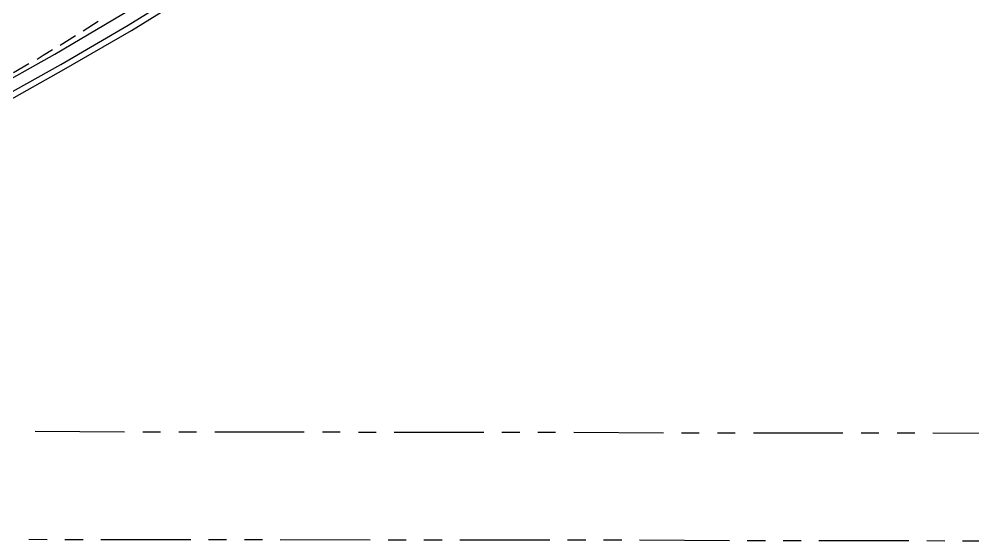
# Model space of a CAD drawing. Header units: feet. Extents: x -84 to 198, y -22 to 181.
# Drawn here: x 109.43 to 135.99, y 6.63 to 21.16 of the extents above; entities that cross this region are included whole.
import ezdxf

# ---------------------------------------------------------------- set-up
doc = ezdxf.new("R2010")
doc.units = ezdxf.units.FT
doc.layers.add('A-LINEA', color=7, linetype='CONTINUOUS')

msp = doc.modelspace()

# ---------------------------------------------------------------- linework, layer by layer
at = {"layer": 'A-LINEA'}
for p, q in [((111.2133, 20.8311), (111.64, 21.0978)), ((110.5733, 20.4311), (111, 20.6978)), ((109.28, 19.6711), (109.7067, 19.9244)), ((109.88, 9.6844), (112.3733, 9.6711)), ((112.88, 9.6711), (113.3733, 9.6711)), ((113.88, 9.6711), (114.3733, 9.6711)), ((114.88, 9.6711), (117.3733, 9.6711)), ((117.88, 9.6711), (118.3733, 9.6711)), ((118.88, 9.6578), (119.3733, 9.6578)), ((119.88, 9.6578), (122.3733, 9.6578)), ((122.88, 9.6578), (123.3733, 9.6578)), ((123.88, 9.6578), (124.3733, 9.6578)), ((124.88, 9.6578), (127.3733, 9.6444)), ((127.88, 9.6444), (128.3733, 9.6444)), ((128.88, 9.6444), (129.3733, 9.6444)), ((129.88, 9.6444), (132.3733, 9.6444)), ((132.88, 9.6444), (133.3733, 9.6444)), ((133.88, 9.6444), (134.3733, 9.6444)), ((134.88, 9.6444), (137.3733, 9.6311)), ((109.7067, 6.6844), (110.2133, 6.6711)), ((110.7067, 6.6711), (111.2133, 6.6711)), ((111.7067, 6.6711), (114.2133, 6.6711)), ((114.7067, 6.6711), (115.2133, 6.6711)), ((115.7067, 6.6711), (116.2133, 6.6711)), ((116.7067, 6.6711), (119.2133, 6.6578)), ((119.7067, 6.6578), (120.2133, 6.6578)), ((120.7067, 6.6578), (121.2133, 6.6578)), ((121.7067, 6.6578), (124.2133, 6.6578)), ((124.7067, 6.6578), (125.2133, 6.6578)), ((125.7067, 6.6578), (126.2133, 6.6578)), ((126.7067, 6.6578), (129.2133, 6.6444)), ((129.7067, 6.6444), (130.2133, 6.6444)), ((130.7067, 6.6444), (131.2133, 6.6444)), ((131.7067, 6.6444), (134.2133, 6.6444)), ((134.7067, 6.6444), (135.2133, 6.6311)), ((135.7067, 6.6311), (136.2133, 6.6311))]:
    msp.add_line(p, q, dxfattribs=at)
for points in [[(77.8133, 8.9778), (79.96, 9.3111), (82.0933, 9.6978), (84.2133, 10.1378), (86.3333, 10.6178), (88.4267, 11.1511), (90.52, 11.7378), (92.5867, 12.3644), (94.6533, 13.0444), (96.6933, 13.7778), (98.72, 14.5511), (100.72, 15.3644), (102.7067, 16.2444), (104.6667, 17.1511), (106.6133, 18.1244), (108.5333, 19.1244), (110.4267, 20.1778), (112.2933, 21.2844), (114.1467, 22.4178), (115.96, 23.6044), (117.7467, 24.8311), (119.5067, 26.0978), (121.2267, 27.4044)], [(77.8667, 8.6578), (80.0133, 8.9911), (82.16, 9.3778), (84.2933, 9.8044), (86.4133, 10.2978), (88.52, 10.8311), (90.6133, 11.4178), (92.6933, 12.0444), (94.76, 12.7244), (96.8133, 13.4578), (98.84, 14.2444), (100.8533, 15.0578), (102.84, 15.9378), (104.8133, 16.8578), (106.76, 17.8178), (108.6933, 18.8311), (110.6, 19.8978), (112.4667, 20.9911), (114.32, 22.1378), (116.1467, 23.3244), (117.9333, 24.5511), (119.7067, 25.8311), (121.44, 27.1378)], [(77.8933, 8.4844), (80.04, 8.8178), (82.1867, 9.2044), (84.32, 9.6444), (86.4533, 10.1378), (88.56, 10.6711), (90.6533, 11.2578), (92.7467, 11.8844), (94.8133, 12.5644), (96.8667, 13.2978), (98.9067, 14.0844), (100.92, 14.9111), (102.92, 15.7911), (104.8933, 16.7111), (106.84, 17.6711), (108.7733, 18.6844), (110.68, 19.7511), (112.56, 20.8444), (114.4133, 21.9911), (116.24, 23.1911), (118.0267, 24.4178), (119.8, 25.6978), (121.5333, 27.0044)], [(109.9333, 20.0444), (110.1067, 20.1511), (110.36, 20.3111)]]:
    msp.add_lwpolyline(points, dxfattribs=at)

doc.saveas('drawing.dxf')
